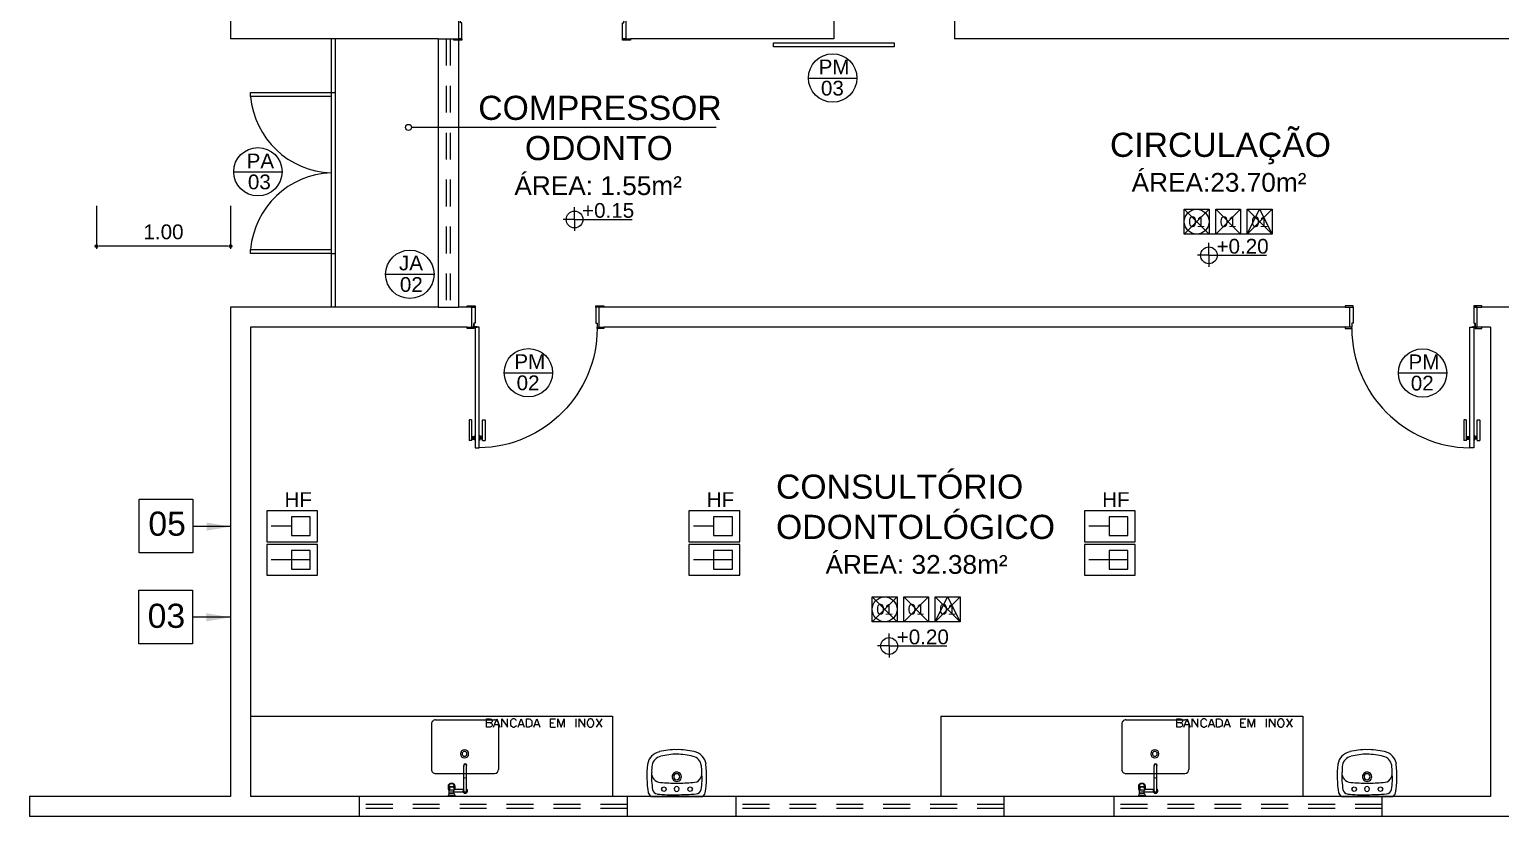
# Model space of a CAD drawing. Header units: millimetres. Extents: x 2125 to 3408, y 1171 to 1686.
# Drawn here: x 2894.75 to 2905.72, y 1466.03 to 1471.9 of the extents above; entities that cross this region are included whole.
import ezdxf
from ezdxf.enums import TextEntityAlignment as Align

# ---------------------------------------------------------------- set-up
doc = ezdxf.new("R2010")
doc.units = ezdxf.units.MM
doc.linetypes.add('CONTORNO_QUADRO_T', pattern=[0.35, 0.2, -0.15])
for name, color, linetype in [('APCOZ', 7, 'Continuous'), ('APCOZ-I', 251, 'Continuous'), ('at_Entity', 7, 'Continuous'), ('cotas', 7, 'Continuous'), ('ESQUADRIA', 3, 'Continuous'), ('ESQUADRIAS', 7, 'Continuous'), ('Esquadrias portas', 7, 'Continuous'), ('Esquadrias_Portas', 2, 'Continuous'), ('JANELA2', 1, 'Continuous'), ('LAYOUT', 7, 'Continuous'), ('Layout_Equipamentos', 7, 'Continuous'), ('PAREDE', 4, 'Continuous'), ('TEXTO01', 7, 'Continuous'), ('TEXTO02', 3, 'Continuous'), ('TEXTO03', 2, 'Continuous'), ('TEXTO_ESP_FORRO', 62, 'Continuous'), ('TEXTO_ESP_PAREDES', 10, 'Continuous'), ('TEXTO_ESP_PISO', 150, 'Continuous'), ('TOMADAS DENTISTA', 7, 'Continuous')]:
    doc.layers.add(name, color=color, linetype=linetype)
doc.styles.add('ARIAL', font='sanss___.ttf')
doc.styles.add('ROMANS', font='arial.ttf')
doc.styles.get("Standard").update_dxf_attribs({"font": 'arial.ttf'})
doc.styles.add('TEXTO1', font='swissko.ttf', dxfattribs={"width": 0.6, "height": 0.1})
doc.dimstyles.new('ESCALA75', dxfattribs={"dimtxt": 0.11, "dimasz": 0.02, "dimexe": 0.02, "dimexo": 0.04, "dimgap": 0.05, "dimtad": 1, "dimzin": 4, "dimdsep": 46, "dimtxsty": 'ROMANS', "dimblk1": 'PPC', "dimblk2": 'PPC', "dimsah": 1, "dimcen": 0.02, "dimclrd": 7, "dimclre": 7, "dimclrt": 3, "dimazin": 1, "dimtfac": 1, "dimtix": 1, "dimtmove": 0, "dimatfit": 3, "dimldrblk": 'PPC', "dimfxl": 0, "dimtolj": 1, "dimtzin": 12, "dimarcsym": 0})

# ---------------------------------------------------------------- blocks, each defined once
blk = doc.blocks.new('P90_02')
at = {"layer": 'ESQUADRIAS', "color": 3, "linetype": 'Continuous'}
for p, q in [((-0.02, 0.77), (-0.02, 0.921)), ((0, 0.921), (0, 0.77)), ((0.023, 0.88), (0.023, 0.92)), ((0.057, 0.88), (0.057, 0.92)), ((0.08, 0.921), (0.08, 0.77)), ((0.1, 0.77), (0.1, 0.921)), ((-0.003, 0.767), (-0.017, 0.767)), ((0.083, 0.767), (0.097, 0.767))]:
    blk.add_line(p, q, dxfattribs=at)
at = {"layer": 'ESQUADRIAS', "color": 3}
for p, q in [((0, 0.921), (-0.02, 0.921)), ((0, 0.91), (0.023, 0.91)), ((0, 0.9), (0.023, 0.9)), ((0, 0.89), (0.023, 0.89)), ((0.023, 0.92), (0.025, 0.92)), ((0.023, 0.88), (0.025, 0.88)), ((0.057, 0.92), (0.055, 0.92)), ((0.057, 0.88), (0.055, 0.88)), ((0.08, 0.91), (0.057, 0.91)), ((0.08, 0.9), (0.057, 0.9)), ((0.08, 0.89), (0.057, 0.89)), ((0.08, 0.921), (0.1, 0.921))]:
    blk.add_line(p, q, dxfattribs=at)
at = {"layer": 'ESQUADRIAS', "color": 2}
for p, q in [((0.025, 0.075), (0.025, 0.975)), ((0.025, 0.975), (0.055, 0.975)), ((0.055, 0.975), (0.055, 0.075)), ((0.055, 0.075), (0.025, 0.075))]:
    blk.add_line(p, q, dxfattribs=at)
at = {"layer": 'ESQUADRIAS'}
for p, q in [((0.016, 0.059), (0.016, 0.062)), ((0.032, 0.074), (0.029, 0.074))]:
    blk.add_line(p, q, dxfattribs=at)
at = {"layer": 'ESQUADRIAS', "color": 3}
for points in [[(0.015, 0.085), (-0.035, 0.085), (-0.035, 0.075), (0.015, 0.075)], [(0.985, 0.085), (0.935, 0.085), (0.935, 0.075), (0.985, 0.075)], [(0.025, -0.075), (0, -0.075), (-0.035, -0.075), (-0.035, -0.085), (0.025, -0.085)], [(0.985, -0.075), (0.925, -0.075), (0.925, -0.085), (0.985, -0.085)]]:
    blk.add_lwpolyline(points, close=True, dxfattribs=at)
at = {"layer": 'ESQUADRIAS', "color": 2}
for points in [[(0.025, 0.045), (0.015, 0.045), (0.015, 0.075), (0, 0.075), (0, -0.075), (0.025, -0.075)], [(0.925, 0.045), (0.935, 0.045), (0.935, 0.075), (0.95, 0.075), (0.95, -0.075), (0.925, -0.075)]]:
    blk.add_lwpolyline(points, close=True, dxfattribs=at)
at = {"layer": 'ESQUADRIAS', "color": 1}
for points in [[(0.016, 0.071, -0.236068), (0.015, 0.073), (0.015, 0.07), (0.015, 0.05), (0.016, 0.05)], [(0.02, 0.074, 0.236068), (0.017, 0.075), (0.02, 0.075), (0.04, 0.075), (0.04, 0.074)]]:
    blk.add_lwpolyline(points, format="xyb", close=True, dxfattribs=at)
at = {"layer": 'ESQUADRIAS'}
for points in [[(0.017, 0.063), (0.016, 0.062), (0.016, 0.062)], [(0.017, 0.058), (0.016, 0.059), (0.016, 0.059)], [(0.017, 0.06), (0.017, 0.06), (0.017, 0.058), (0.017, 0.058), (0.017, 0.063), (0.017, 0.063), (0.017, 0.06), (0.017, 0.06)], [(0.028, 0.073), (0.029, 0.074), (0.029, 0.074)], [(0.03, 0.073), (0.03, 0.073), (0.033, 0.073), (0.033, 0.073), (0.028, 0.073), (0.028, 0.073), (0.03, 0.073), (0.03, 0.073)], [(0.033, 0.073), (0.032, 0.074), (0.032, 0.074)]]:
    blk.add_lwpolyline(points, dxfattribs=at)
at = {"layer": 'ESQUADRIAS', "color": 1}
blk.add_circle((0.017, 0.073), 0.0025, dxfattribs=at)
at = {"layer": 'ESQUADRIAS'}
blk.add_arc((0.043, 0.083), 0.892, 0.1295, 89.2231, dxfattribs=at)
at = {"layer": 'ESQUADRIAS', "color": 3, "linetype": 'Continuous'}
for centre, start, end in [((-0.017, 0.77), 180, 260.5377), ((-0.003, 0.77), 260.5377, 360), ((0.083, 0.77), 180, 279.4623), ((0.097, 0.77), 279.4623, 0)]:
    blk.add_arc(centre, 0.003, start, end, dxfattribs=at)
blk = doc.blocks.new('new block1')
at = {"layer": 'ESQUADRIAS', "color": 2}
for p, q in [((-0.09, 1.36), (-0.09, 0.16)), ((-0.09, 1.36), (-0.06, 1.36)), ((-0.06, 0.16), (-0.06, 1.36)), ((-0.09, 0.16), (-0.06, 0.16))]:
    blk.add_line(p, q, dxfattribs=at)
at = {"layer": 'ESQUADRIAS', "color": 3, "linetype": 'Continuous'}
for p, q in [((-0.135, 1.16), (-0.135, 1.311)), ((-0.115, 1.311), (-0.115, 1.16)), ((-0.092, 1.27), (-0.092, 1.31)), ((-0.058, 1.27), (-0.058, 1.31)), ((-0.035, 1.311), (-0.035, 1.16)), ((-0.015, 1.16), (-0.015, 1.311)), ((-0.118, 1.157), (-0.132, 1.157)), ((-0.032, 1.157), (-0.018, 1.157))]:
    blk.add_line(p, q, dxfattribs=at)
at = {"layer": 'ESQUADRIAS', "color": 3}
for p, q in [((-0.115, 1.311), (-0.135, 1.311)), ((-0.115, 1.3), (-0.092, 1.3)), ((-0.115, 1.29), (-0.092, 1.29)), ((-0.115, 1.28), (-0.092, 1.28)), ((-0.092, 1.31), (-0.09, 1.31)), ((-0.092, 1.27), (-0.09, 1.27)), ((-0.058, 1.31), (-0.06, 1.31)), ((-0.058, 1.27), (-0.06, 1.27)), ((-0.035, 1.3), (-0.058, 1.3)), ((-0.035, 1.29), (-0.058, 1.29)), ((-0.035, 1.28), (-0.058, 1.28)), ((-0.035, 1.311), (-0.015, 1.311))]:
    blk.add_line(p, q, dxfattribs=at)
at = {"layer": 'ESQUADRIAS'}
for p, q in [((-0.066, 0.159), (-0.063, 0.159)), ((-0.052, 0.144), (-0.052, 0.147))]:
    blk.add_line(p, q, dxfattribs=at)
at = {"layer": 'ESQUADRIAS', "color": 3}
for points in [[(-1.32, 0.17), (-1.27, 0.17), (-1.27, 0.16), (-1.32, 0.16)], [(-0.05, 0.17), (0, 0.17), (0, 0.16), (-0.05, 0.16)], [(-1.32, 0.01), (-1.26, 0.01), (-1.26, 0), (-1.32, 0)], [(-0.06, 0.01), (-0.035, 0.01), (0, 0.01), (0, 0), (-0.06, 0)]]:
    blk.add_lwpolyline(points, close=True, dxfattribs=at)
at = {"layer": 'ESQUADRIAS', "color": 2}
for points in [[(-1.26, 0.13), (-1.27, 0.13), (-1.27, 0.16), (-1.285, 0.16), (-1.285, 0.01), (-1.26, 0.01)], [(-0.06, 0.13), (-0.05, 0.13), (-0.05, 0.16), (-0.035, 0.16), (-0.035, 0.01), (-0.06, 0.01)]]:
    blk.add_lwpolyline(points, close=True, dxfattribs=at)
at = {"layer": 'ESQUADRIAS', "color": 1}
for points in [[(-0.054, 0.159, -0.236068), (-0.052, 0.16), (-0.055, 0.16), (-0.075, 0.16), (-0.075, 0.159)], [(-0.051, 0.156, 0.236068), (-0.05, 0.158), (-0.05, 0.155), (-0.05, 0.135), (-0.051, 0.135)]]:
    blk.add_lwpolyline(points, format="xyb", close=True, dxfattribs=at)
at = {"layer": 'ESQUADRIAS'}
for points in [[(-0.067, 0.158), (-0.066, 0.159), (-0.066, 0.159)], [(-0.065, 0.158), (-0.065, 0.158), (-0.067, 0.158), (-0.067, 0.158), (-0.062, 0.158), (-0.062, 0.158), (-0.065, 0.158), (-0.065, 0.158)], [(-0.062, 0.158), (-0.063, 0.159), (-0.063, 0.159)], [(-0.052, 0.148), (-0.052, 0.147), (-0.051, 0.147)], [(-0.052, 0.145), (-0.052, 0.145), (-0.052, 0.143), (-0.052, 0.143), (-0.052, 0.148), (-0.052, 0.148), (-0.052, 0.145), (-0.052, 0.145)], [(-0.052, 0.143), (-0.052, 0.144), (-0.051, 0.144)]]:
    blk.add_lwpolyline(points, dxfattribs=at)
at = {"layer": 'ESQUADRIAS', "color": 1}
blk.add_circle((-0.052, 0.158), 0.0025, dxfattribs=at)
at = {"layer": 'ESQUADRIAS', "color": 3, "linetype": 'Continuous'}
for centre, start, end in [((-0.132, 1.16), 180, 260.5377), ((-0.118, 1.16), 260.5377, 360), ((-0.032, 1.16), 180, 279.4623), ((-0.018, 1.16), 279.4623, 0)]:
    blk.add_arc(centre, 0.003, start, end, dxfattribs=at)
at = {"layer": 'Esquadrias portas'}
blk.add_arc((-0.052, 0.142), 1.219, 91.7966, 178.6909, dxfattribs=at)
blk = doc.blocks.new('new block3')
at = {"layer": 'TEXTO01'}
h = blk.add_hatch(dxfattribs=at)
h.set_pattern_fill('ANGLE', color=256)
h.set_pattern_definition([(0, (-2256.878, -909.728), (0, 6.985), [5.08, -1.905]), (90, (-2256.878, -909.728), (-6.985, 4e-16), [5.08, -1.905])])
h.paths.add_polyline_path([(-0.056, 0.205), (-0.196, 0.205), (-0.196, 0.065), (-0.056, 0.065)])
for p, q in [((-0.196, 0.135), (-0.346, 0.135)), ((-0.056, -0.115), (-0.346, -0.115))]:
    blk.add_line(p, q, dxfattribs=at)
for points in [[(-0.38, 0.25), (-0.38, 0.02), (0, 0.02), (0, 0.25), (-0.38, 0.25)], [(-0.196, 0.205), (-0.196, 0.065), (-0.056, 0.065), (-0.056, 0.205), (-0.196, 0.205)], [(-0.38, 0), (-0.38, -0.23), (0, -0.23), (0, 0), (-0.38, 0)], [(-0.196, -0.045), (-0.196, -0.185), (-0.056, -0.185), (-0.056, -0.045), (-0.196, -0.045)]]:
    blk.add_lwpolyline(points, dxfattribs=at)
at = {"layer": 'TEXTO01', "ltscale": 0.0001, "insert": (-0.247, 0.389), "char_height": 0.11, "width": 0.33036, "attachment_point": 1, "style": 'TEXTO1'}
blk.add_mtext('{\\fSansSerif|b0|i0|c2|p2;\\W1;HF}', dxfattribs=at)
blk = doc.blocks.new('new block4')
at = {"layer": 'TEXTO01'}
h = blk.add_hatch(dxfattribs=at)
h.set_pattern_fill('ANGLE', color=256)
h.set_pattern_definition([(0, (-2260.456, -913.906), (0, 6.985), [5.08, -1.905]), (90, (-2260.456, -913.906), (-6.985, 4e-16), [5.08, -1.905])])
h.paths.add_polyline_path([(0, 0), (0, -0.062, 0.414214), (0.062, 0)])
h.paths.add_polyline_path([(0, 0), (0, 0.062, 0.414214), (-0.062, 0)])
for q in [(-0.086, 0), (0, 0.093), (0.429, 0), (0, -0.085)]:
    blk.add_line((0, 0), q, dxfattribs=at)
blk.add_circle((0, 0), 0.0624, dxfattribs=at)
blk = doc.blocks.new('new block12')
at = {"layer": 'at_Entity', "color": 0}
for p, q in [((-0.19, 0), (0, 0)), ((-0.114, 0.055), (-0.108, 0.066)), ((-0.108, 0.042), (-0.114, 0.055)), ((-0.108, 0.066), (-0.097, 0.072)), ((-0.097, 0.036), (-0.108, 0.042)), ((-0.097, 0.072), (-0.085, 0.066)), ((-0.085, 0.042), (-0.097, 0.036)), ((-0.085, 0.066), (-0.08, 0.055)), ((-0.08, 0.055), (-0.085, 0.042)), ((-0.063, 0), (0.125, 0)), ((0, 0), (0.193, 0)), ((0.083, 0.055), (0.087, 0.066)), ((0.087, 0.042), (0.083, 0.055)), ((0.087, 0.066), (0.099, 0.072)), ((0.099, 0.036), (0.087, 0.042)), ((0.099, 0.072), (0.11, 0.066)), ((0.11, 0.042), (0.099, 0.036)), ((0.11, 0.066), (0.116, 0.055)), ((0.116, 0.055), (0.11, 0.042))]:
    blk.add_line(p, q, dxfattribs=at)
for centre, radius, start, end in [((-0.104, 0.219), 0.117, 102.514, 169.9443), ((-0.012, -0.125), 0.474, 88.698, 104.4219), ((0.01, -0.125), 0.474, 75.6368, 91.3415), ((0.108, 0.225), 0.111, 7.7196, 79.5925), ((0.53, 0.153), 0.754, 173.4134, 189.6929), ((0.123, 0.188), 0.311, 171.3221, 181.8265), ((-0.102, 0.216), 0.0847, 102.9461, 167.2809), ((0.014, -0.261), 0.577, 91.3524, 103.5038), ((-0.013, -0.257), 0.572, 76.4579, 88.6966), ((0.105, 0.222), 0.0784, 8.4194, 78.3837), ((-0.133, 0.188), 0.319, 357.9946, 8.1696), ((-0.531, 0.154), 0.753, 350.2791, 6.5765), ((0.425, 0.149), 0.614, 177.3231, 189.2415), ((-0.117, 0.174), 0.0716, 176.6025, 219.5997), ((-0.121, 0.171), 0.0667, 220.3438, 269.4487), ((-0.001, 0.147), 0.0349, 150.0032, 209.9968), ((-0.001, 0.147), 0.0349, 90, 149.9929), ((-0.001, 0.147), 0.0349, 209.9968, 269.9993), ((-0.001, 0.147), 0.0222, 90, 180), ((-0.001, 0.147), 0.0222, 180, 270), ((-0.001, 0.147), 0.0349, 29.9968, 89.9993), ((-0.001, 0.147), 0.0222, 360, 90), ((-0.001, 0.147), 0.0222, 270.0097, 360), ((-0.001, 0.147), 0.0349, 270, 329.9929), ((-0.001, 0.147), 0.0349, 330.0032, 29.9968), ((0.123, 0.168), 0.0631, 266.7732, 320.7547), ((0.108, 0.173), 0.0781, 324.6525, 2.8394), ((-0.262, 0.132), 0.45, 349.782, 5.7972), ((-0.165, 0.045), 0.0522, 200.5417, 238.93), ((-0.143, 0.057), 0.0385, 188.7558, 265.6127), ((-0.007, 1.728), 1.716, 265.3753, 270.2103), ((0.002, 1.574), 1.475, 265.1896, 269.9391), ((-0.001, 0.056), 0.018, 150.0128, 209.9872), ((-0.001, 0.056), 0.018, 90, 150.0398), ((-0.001, 0.056), 0.018, 210.0191, 270.0367), ((-0.001, 1.452), 1.353, 270.0208, 275.0951), ((-0.001, 0.056), 0.018, 30.0191, 90.0367), ((-0.001, 0.056), 0.018, 270, 330.0398), ((-0.001, 1.892), 1.879, 270, 274.4144), ((-0.001, 0.056), 0.018, 330.0128, 29.9872), ((0.141, 0.059), 0.0402, 273.114, 350.3928), ((0.174, 0.034), 0.0386, 297.8673, 348.5693)]:
    blk.add_arc(centre, radius, start, end, dxfattribs=at)
blk = doc.blocks.new('new block14')
at = {"layer": 'APCOZ'}
for p, q in [((-1.109, 0.055), (-1.109, 0.226)), ((-1.089, 0.055), (-1.089, 0.226)), ((-1.218, 0.022), (-1.229, 0)), ((-1.226, 0.08), (-1.226, 0.058)), ((-1.218, 0.022), (-1.218, 0.046)), ((-1.183, 0.022), (-1.183, 0.031)), ((-1.113, 0.031), (-1.183, 0.031)), ((-1.183, 0.022), (-1.172, 0)), ((-1.113, 0.051), (-1.178, 0.051)), ((-1.176, 0.08), (-1.176, 0.058))]:
    blk.add_line(p, q, dxfattribs=at)
at = {"layer": 'APCOZ', "linetype": 'Continuous'}
for points in [[(-1.176, 0.08, 0), (-1.176, 0.083, 0), (-1.178, 0.086, 0), (-1.18, 0.089, 0), (-1.182, 0.092, 0), (-1.186, 0.094, 0), (-1.19, 0.096, 0), (-1.194, 0.097, 0), (-1.198, 0.097, 0), (-1.203, 0.097, 0), (-1.207, 0.097, 0), (-1.212, 0.096, 0), (-1.216, 0.094, 0), (-1.219, 0.092, 0), (-1.222, 0.089, 0), (-1.224, 0.086, 0), (-1.225, 0.083, 0), (-1.226, 0.08, 0)], [(-1.226, 0.058, 0), (-1.225, 0.055, 0), (-1.224, 0.053, 0), (-1.223, 0.05, 0), (-1.221, 0.048, 0), (-1.218, 0.046, 0)], [(-1.178, 0.051, 0), (-1.177, 0.052, 0), (-1.177, 0.054, 0), (-1.176, 0.055, 0), (-1.176, 0.057, 0), (-1.176, 0.058, 0)]]:
    blk.add_polyline3d(points, dxfattribs=at)
at = {"layer": 'APCOZ'}
for centre, radius, start, end in [((-1.099, 0.231), 0.0112, 333.7208, 206.2792), ((-1.099, 0.041), 0.0173, 125.4187, 144.5813), ((-1.099, 0.041), 0.0173, 215.4187, 324.5813), ((-1.099, 0.041), 0.0173, 35.4187, 54.5813), ((-1.099, 0.041), 0.0173, 324.5813, 35.4187)]:
    blk.add_arc(centre, radius, start, end, dxfattribs=at)
at = {"layer": 'APCOZ-I'}
for p, q in [((-1.109, 0.226), (-1.109, 0.231)), ((-1.089, 0.226), (-1.089, 0.231)), ((-1.218, 0.022), (-1.183, 0.022)), ((-1.216, 0.066), (-1.216, 0.045)), ((-1.185, 0.066), (-1.185, 0.045)), ((-1.183, 0.031), (-1.183, 0.046)), ((-1.109, 0.037), (-1.109, 0.055)), ((-1.089, 0.037), (-1.089, 0.055))]:
    blk.add_line(p, q, dxfattribs=at)
at = {"layer": 'APCOZ-I', "linetype": 'Continuous'}
for points in [[(-1.226, 0.08, 0), (-1.225, 0.077, 0), (-1.224, 0.074, 0), (-1.223, 0.071, 0), (-1.22, 0.069, 0), (-1.217, 0.067, 0)], [(-1.22, 0.083, 0), (-1.22, 0.081, 0), (-1.219, 0.079, 0), (-1.217, 0.077, 0), (-1.214, 0.076, 0), (-1.211, 0.074, 0), (-1.207, 0.073, 0), (-1.204, 0.073, 0), (-1.2, 0.073, 0), (-1.196, 0.073, 0), (-1.192, 0.074, 0), (-1.189, 0.075, 0), (-1.186, 0.076, 0), (-1.184, 0.078, 0), (-1.182, 0.08, 0), (-1.181, 0.082, 0), (-1.181, 0.084, 0), (-1.182, 0.087, 0), (-1.184, 0.089, 0), (-1.186, 0.09, 0), (-1.189, 0.092, 0), (-1.192, 0.093, 0), (-1.196, 0.094, 0), (-1.2, 0.094, 0), (-1.204, 0.094, 0), (-1.207, 0.093, 0), (-1.211, 0.092, 0), (-1.214, 0.091, 0), (-1.217, 0.089, 0), (-1.219, 0.088, 0), (-1.22, 0.086, 0), (-1.22, 0.083, 0)], [(-1.218, 0.046, 0), (-1.218, 0.045, 0), (-1.218, 0.045, 0), (-1.218, 0.045, 0), (-1.217, 0.045, 0), (-1.217, 0.045, 0)], [(-1.184, 0.067, 0), (-1.181, 0.069, 0), (-1.179, 0.071, 0), (-1.177, 0.074, 0), (-1.176, 0.077, 0), (-1.176, 0.08, 0)], [(-1.184, 0.045, 0), (-1.184, 0.045, 0), (-1.184, 0.045, 0), (-1.184, 0.045, 0), (-1.183, 0.045, 0), (-1.183, 0.046, 0)], [(-1.183, 0.046, 0), (-1.182, 0.047, 0), (-1.181, 0.048, 0), (-1.18, 0.049, 0), (-1.179, 0.05, 0), (-1.178, 0.051, 0)]]:
    blk.add_polyline3d(points, dxfattribs=at)
at = {"layer": 'APCOZ-I'}
for centre, radius, start, end in [((-1.099, 0.231), 0.01, 0, 180), ((-1.102, 0.162), 0.0233, 244.5555, 295.4445), ((-1.201, -0.275), 0.279, 84.3752, 95.6248), ((-1.201, -0.049), 0.0816, 77.5382, 102.4618), ((-1.216, 0.068), 0.002, 237.8441, 296.0251), ((-1.216, 0.047), 0.002, 238.4325, 285.6861), ((-1.201, -0.008), 0.0549, 74.3139, 105.6861), ((-1.201, 0.036), 0.0335, 63.9749, 116.0251), ((-1.185, 0.068), 0.002, 243.9749, 302.1559), ((-1.185, 0.047), 0.002, 254.314, 301.5675), ((-1.099, 0.041), 0.0173, 144.5813, 215.4187), ((-1.099, 0.041), 0.0126, 142.2518, 37.7482), ((-1.099, 0.058), 0.0233, 244.5555, 295.4445)]:
    blk.add_arc(centre, radius, start, end, dxfattribs=at)
at = {"layer": 'at_Entity', "color": 0}
for p, q in [((-2.7, 0.599), (0, 0.599)), ((-2.7, 0.599), (-2.7, 0)), ((-1.32, 0.571), (-0.88, 0.571)), ((-0.94, 0.516), (-0.94, 0.58)), ((-0.94, 0.58), (-0.914, 0.58)), ((-0.914, 0.55), (-0.94, 0.55)), ((-0.914, 0.58), (-0.904, 0.576)), ((-0.904, 0.552), (-0.914, 0.55)), ((-0.914, 0.55), (-0.904, 0.546)), ((-0.904, 0.576), (-0.901, 0.573)), ((-0.901, 0.554), (-0.904, 0.552)), ((-0.901, 0.573), (-0.899, 0.567)), ((-0.899, 0.561), (-0.901, 0.554)), ((-0.899, 0.567), (-0.899, 0.561)), ((-0.887, 0.516), (-0.863, 0.58)), ((-0.863, 0.58), (-0.84, 0.516)), ((-0.825, 0.516), (-0.825, 0.58)), ((-0.825, 0.58), (-0.783, 0.516)), ((-0.783, 0.516), (-0.783, 0.58)), ((-0.76, 0.565), (-0.762, 0.554)), ((-0.762, 0.554), (-0.762, 0.54)), ((-0.755, 0.569), (-0.76, 0.565)), ((-0.749, 0.576), (-0.755, 0.569)), ((-0.745, 0.58), (-0.749, 0.576)), ((-0.732, 0.58), (-0.745, 0.58)), ((-0.726, 0.576), (-0.732, 0.58)), ((-0.719, 0.569), (-0.726, 0.576)), ((-0.717, 0.565), (-0.719, 0.569)), ((-0.705, 0.516), (-0.681, 0.58)), ((-0.681, 0.58), (-0.658, 0.516)), ((-0.643, 0.516), (-0.643, 0.58)), ((-0.643, 0.58), (-0.622, 0.58)), ((-0.622, 0.58), (-0.614, 0.576)), ((-0.614, 0.576), (-0.607, 0.569)), ((-0.607, 0.569), (-0.603, 0.565)), ((-0.603, 0.565), (-0.601, 0.554)), ((-0.601, 0.554), (-0.601, 0.54)), ((-0.588, 0.516), (-0.565, 0.58)), ((-0.565, 0.58), (-0.542, 0.516)), ((-0.463, 0.516), (-0.463, 0.58)), ((-0.463, 0.58), (-0.425, 0.58)), ((-0.463, 0.55), (-0.44, 0.55)), ((-0.408, 0.516), (-0.408, 0.58)), ((-0.408, 0.58), (-0.383, 0.516)), ((-0.383, 0.516), (-0.36, 0.58)), ((-0.36, 0.58), (-0.36, 0.516)), ((-0.273, 0.58), (-0.273, 0.516)), ((-0.25, 0.516), (-0.25, 0.58)), ((-0.25, 0.58), (-0.207, 0.516)), ((-0.207, 0.516), (-0.207, 0.58)), ((-0.184, 0.565), (-0.188, 0.554)), ((-0.188, 0.554), (-0.188, 0.54)), ((-0.182, 0.569), (-0.184, 0.565)), ((-0.176, 0.576), (-0.182, 0.569)), ((-0.169, 0.58), (-0.176, 0.576)), ((-0.159, 0.58), (-0.169, 0.58)), ((-0.152, 0.576), (-0.159, 0.58)), ((-0.146, 0.569), (-0.152, 0.576)), ((-0.144, 0.565), (-0.146, 0.569)), ((-0.14, 0.554), (-0.144, 0.565)), ((-0.14, 0.54), (-0.14, 0.554)), ((-0.123, 0.58), (-0.08, 0.516)), ((-0.08, 0.58), (-0.123, 0.516)), ((0, 0.599), (0, 0)), ((-1.35, 0.542), (-1.35, 0.201)), ((-0.914, 0.516), (-0.94, 0.516)), ((-0.904, 0.521), (-0.914, 0.516)), ((-0.904, 0.546), (-0.901, 0.544)), ((-0.901, 0.523), (-0.904, 0.521)), ((-0.901, 0.544), (-0.899, 0.537)), ((-0.899, 0.529), (-0.901, 0.523)), ((-0.899, 0.537), (-0.899, 0.529)), ((-0.878, 0.537), (-0.849, 0.537)), ((-0.851, 0.542), (-0.851, 0.201)), ((-0.762, 0.54), (-0.76, 0.531)), ((-0.76, 0.531), (-0.755, 0.525)), ((-0.755, 0.525), (-0.749, 0.521)), ((-0.749, 0.521), (-0.745, 0.516)), ((-0.745, 0.516), (-0.732, 0.516)), ((-0.732, 0.516), (-0.726, 0.521)), ((-0.726, 0.521), (-0.719, 0.525)), ((-0.719, 0.525), (-0.717, 0.531)), ((-0.696, 0.537), (-0.667, 0.537)), ((-0.622, 0.516), (-0.643, 0.516)), ((-0.614, 0.521), (-0.622, 0.516)), ((-0.607, 0.525), (-0.614, 0.521)), ((-0.603, 0.531), (-0.607, 0.525)), ((-0.601, 0.54), (-0.603, 0.531)), ((-0.58, 0.537), (-0.55, 0.537)), ((-0.463, 0.516), (-0.425, 0.516)), ((-0.188, 0.54), (-0.184, 0.531)), ((-0.184, 0.531), (-0.182, 0.525)), ((-0.182, 0.525), (-0.176, 0.521)), ((-0.176, 0.521), (-0.169, 0.516)), ((-0.169, 0.516), (-0.159, 0.516)), ((-0.159, 0.516), (-0.152, 0.521)), ((-0.152, 0.521), (-0.146, 0.525)), ((-0.146, 0.525), (-0.144, 0.531)), ((-0.144, 0.531), (-0.14, 0.54)), ((-1.32, 0.171), (-1.112, 0.171)), ((-1.092, 0.171), (-0.88, 0.171))]:
    blk.add_line(p, q, dxfattribs=at)
for centre, radius, start, end in [((-1.321, 0.542), 0.0289, 88.5159, 181.4841), ((-0.88, 0.542), 0.0289, 358.5174, 91.4826), ((-1.104, 0.318), 0.0307, 90, 180), ((-1.104, 0.318), 0.018, 90, 180), ((-1.104, 0.318), 0.0307, 360, 90), ((-1.104, 0.318), 0.018, 360, 90), ((-1.104, 0.318), 0.0307, 180, 270), ((-1.104, 0.318), 0.018, 180, 270), ((-1.104, 0.318), 0.018, 270, 0), ((-1.104, 0.318), 0.0307, 270, 0), ((-1.321, 0.2), 0.0289, 178.5159, 271.4841), ((-0.881, 0.202), 0.0307, 270, 0)]:
    blk.add_arc(centre, radius, start, end, dxfattribs=at)
at = {"layer": 'Layout_Equipamentos'}
blk.add_line((-1.32, 0.171), (-0.88, 0.171), dxfattribs=at)
blk = doc.blocks.new('Esp_Pis_Par_For_Esc100')
at = {"layer": 'DEFPOINTS'}
for p, q in [((0, 0.37), (0.37, 0)), ((0.37, 0.37), (0, 0)), ((0.47, 0.37), (0.84, 0)), ((0.84, 0.37), (0.47, 0)), ((0.94, 0.37), (1.31, 0)), ((1.31, 0.37), (0.94, 0)), ((0.47, 0), (0.37, 0)), ((0.94, 0), (0.84, 0))]:
    blk.add_line(p, q, dxfattribs=at)
for points in [[(0.37, 0.37), (0.37, 0), (0, 0), (0, 0.37)], [(1.31, 0.37), (1.31, 0), (0.94, 0), (0.94, 0.37)]]:
    blk.add_lwpolyline(points, close=True, dxfattribs=at)
at = {"layer": 'TEXTO_ESP_FORRO'}
blk.add_lwpolyline([(0.94, 0), (1.125, 0.37), (1.31, 0)], close=True, dxfattribs=at)
at = {"layer": 'TEXTO_ESP_PAREDES'}
blk.add_lwpolyline([(0.84, 0.37), (0.84, 0), (0.47, 0), (0.47, 0.37)], close=True, dxfattribs=at)
at = {"layer": 'TEXTO_ESP_PISO'}
blk.add_circle((0.185, 0.185), 0.185, dxfattribs=at)
at = {"layer": 'TEXTO_ESP_FORRO', "color": 3, "linetype": 'ByBlock', "style": 'ARIAL', "text_generation_flag": 6}
blk.add_attdef('FOR', text='', height=0.16, rotation=180, dxfattribs=at).set_placement((1.125, 0.185), align=Align.MIDDLE_CENTER)
at = {"layer": 'TEXTO_ESP_PAREDES', "color": 3, "linetype": 'ByBlock', "ltscale": 0.0001, "style": 'ARIAL', "text_generation_flag": 6}
blk.add_attdef('PAR', text='', height=0.16, rotation=180, dxfattribs=at).set_placement((0.655, 0.185), align=Align.MIDDLE_CENTER)
at = {"layer": 'TEXTO_ESP_PISO', "color": 3, "linetype": 'ByBlock', "style": 'ARIAL', "text_generation_flag": 6}
blk.add_attdef('PIS', text='', height=0.16, rotation=180, dxfattribs=at).set_placement((0.185, 0.185), align=Align.MIDDLE_CENTER)
blk = doc.blocks.new('PPC')
at = {"color": 2}
blk.add_circle((0, 0), 0.5, dxfattribs=at)
blk = doc.blocks.new('*D1106')
at = {"layer": 'cotas', "color": 7, "lineweight": -2, "transparency": 16777216}
for p, q in [((2895.247, 1470.585), (2895.247, 1470.265)), ((2896.247, 1470.585), (2896.247, 1470.265)), ((2896.227, 1470.285), (2895.267, 1470.285))]:
    blk.add_line(p, q, dxfattribs=at)
at = {"layer": 'DEFPOINTS', "color": 0, "transparency": 16777216}
for p in [(2895.247, 1471.831), (2896.247, 1471.831), (2895.247, 1470.285)]:
    blk.add_point(p, dxfattribs=at)
at = {"layer": 'cotas', "color": 7, "lineweight": -2, "transparency": 16777216, "xscale": 0.02, "yscale": 0.02, "zscale": 0.02, "rotation": 180}
blk.add_blockref('PPC', (2895.247, 1470.285), dxfattribs=at)
at = {"layer": 'cotas', "color": 7, "lineweight": -2, "transparency": 16777216, "xscale": 0.02, "yscale": 0.02, "zscale": 0.02}
blk.add_blockref('PPC', (2896.247, 1470.285), dxfattribs=at)
at = {"layer": 'cotas', "color": 3, "transparency": 16777216, "insert": (2895.747, 1470.391), "char_height": 0.11, "attachment_point": 5, "style": 'ROMANS'}
blk.add_mtext('\\A1;1.00', dxfattribs=at)

msp = doc.modelspace()

# ---------------------------------------------------------------- hatches: boundary and pattern name
at = {"layer": 'TEXTO01'}
h = msp.add_hatch(dxfattribs=at)
h.set_pattern_fill('ANGLE', color=256)
h.set_pattern_definition([(0, (612.4174, 588.565), (0, 6.985), [5.08, -1.905]), (90, (612.4174, 588.565), (-6.985, 4e-16), [5.08, -1.905])])
h.paths.add_polyline_path([(2897.5976, 1471.1706, 1), (2897.552, 1471.1706, 1)])

# ---------------------------------------------------------------- linework, layer by layer
for p, q in [((2896.9967, 1471.8312), (2896.9967, 1469.8312)), ((2897.0267, 1471.8312), (2897.0267, 1469.8312)), ((2895.9649, 1468.1972), (2896.2467, 1468.1972)), ((2895.9626, 1467.5203), (2896.2445, 1467.5203))]:
    msp.add_line(p, q)
for points in [[(2895.5649, 1467.9972), (2895.5649, 1468.3972), (2895.9649, 1468.3972), (2895.9649, 1467.9972)], [(2895.5626, 1467.3203), (2895.5626, 1467.7203), (2895.9626, 1467.7203), (2895.9626, 1467.3203)]]:
    msp.add_lwpolyline(points, close=True)
at = {"layer": 'ESQUADRIA', "linetype": 'CONTORNO_QUADRO_T'}
for p, q in [((2897.8567, 1471.8312), (2897.8567, 1469.8312)), ((2897.8867, 1471.8312), (2897.8867, 1469.8312)), ((2899.2067, 1466.1212), (2897.2067, 1466.1212)), ((2899.2067, 1466.0912), (2897.2067, 1466.0912)), ((2902.0167, 1466.1212), (2900.0167, 1466.1212)), ((2902.0167, 1466.0912), (2900.0167, 1466.0912)), ((2904.8367, 1466.1212), (2902.8367, 1466.1212)), ((2904.8367, 1466.0912), (2902.8367, 1466.0912))]:
    msp.add_line(p, q, dxfattribs=at)
at = {"layer": 'Esquadrias portas'}
for centre, start, end in [((2897.0194, 1471.4559), 185.01546, 267.92214), ((2897.0194, 1470.2066), 92.07786, 174.98454)]:
    msp.add_arc(centre, 0.6251, start, end, dxfattribs=at)
at = {"layer": 'Esquadrias_Portas'}
for p, q in [((2896.9967, 1471.4312), (2897.0267, 1471.4312)), ((2896.9967, 1470.2312), (2897.0267, 1470.2312))]:
    msp.add_line(p, q, dxfattribs=at)
for points in [[(2901.1967, 1471.8012), (2901.1967, 1471.7712), (2900.2967, 1471.7712), (2900.2967, 1471.8012), (2901.1967, 1471.8012)], [(2896.9967, 1471.4012), (2896.3967, 1471.4012), (2896.3967, 1471.4312), (2896.9967, 1471.4312), (2896.9967, 1471.4012)], [(2896.9967, 1470.2312), (2896.3967, 1470.2312), (2896.3967, 1470.2612), (2896.9967, 1470.2612), (2896.9967, 1470.2312)]]:
    msp.add_lwpolyline(points, dxfattribs=at)
at = {"layer": 'JANELA2'}
for p, q in [((2897.7967, 1471.8312), (2897.9467, 1471.8312)), ((2897.7967, 1469.8312), (2897.9467, 1469.8312)), ((2897.2067, 1466.1812), (2897.2067, 1466.0312)), ((2899.2067, 1466.1812), (2899.2067, 1466.0312)), ((2900.0167, 1466.1812), (2900.0167, 1466.0312)), ((2902.0167, 1466.1812), (2902.0167, 1466.0312)), ((2902.8367, 1466.1812), (2902.8367, 1466.0312)), ((2904.8367, 1466.1812), (2904.8367, 1466.0312))]:
    msp.add_line(p, q, dxfattribs=at)
at = {"layer": 'LAYOUT'}
for points in [[(2896.069, 1468.2239), (2896.249, 1468.1939), (2896.069, 1468.1639)], [(2896.0667, 1467.5471), (2896.2467, 1467.5171), (2896.0667, 1467.4871)]]:
    msp.add_solid(points, dxfattribs=at)
at = {"layer": 'PAREDE'}
for p, q in [((2896.2467, 1481.4312), (2896.2467, 1471.8312)), ((2901.6467, 1473.1812), (2901.6467, 1471.8312)), ((2900.7467, 1471.9812), (2900.7467, 1471.8312)), ((2896.2467, 1469.8312), (2896.2467, 1466.1812)), ((2896.3967, 1469.6812), (2896.3967, 1466.1812))]:
    msp.add_line(p, q, dxfattribs=at)
at = {"layer": 'PAREDE', "linetype": 'Continuous'}
for p, q in [((2897.7967, 1471.8312), (2896.2467, 1471.8312)), ((2897.7967, 1471.8312), (2897.7967, 1469.8312)), ((2897.9717, 1471.8312), (2897.9467, 1471.8312)), ((2897.9467, 1471.8312), (2897.9467, 1469.8312)), ((2900.7467, 1471.8312), (2899.2317, 1471.8312)), ((2906.5617, 1471.8312), (2901.6467, 1471.8312)), ((2897.7967, 1469.8312), (2896.2467, 1469.8312)), ((2898.0117, 1469.8312), (2897.9467, 1469.8312)), ((2904.5617, 1469.8312), (2899.0317, 1469.8312)), ((2905.8617, 1469.8312), (2905.5817, 1469.8312)), ((2898.0117, 1469.6812), (2896.3967, 1469.6812)), ((2904.5617, 1469.6812), (2899.0317, 1469.6812)), ((2905.6467, 1469.6812), (2905.5817, 1469.6812)), ((2905.6467, 1469.6812), (2905.6467, 1466.1812)), ((2896.2467, 1466.1812), (2894.7467, 1466.1812)), ((2894.7467, 1466.1812), (2894.7467, 1466.0312)), ((2905.6467, 1466.1812), (2896.3967, 1466.1812)), ((2909.9467, 1466.0312), (2894.7467, 1466.0312))]:
    msp.add_line(p, q, dxfattribs=at)
at = {"layer": 'TEXTO01'}
for p, q in [((2900.5587, 1471.5389), (2900.9194, 1471.5389)), ((2899.8691, 1471.1706), (2897.5976, 1471.1706)), ((2896.2709, 1470.84), (2896.6317, 1470.84)), ((2897.4042, 1470.0752), (2897.765, 1470.0752)), ((2898.2886, 1469.3413), (2898.6494, 1469.3413)), ((2904.9592, 1469.3392), (2905.32, 1469.3392))]:
    msp.add_line(p, q, dxfattribs=at)
for centre, radius in [((2900.739, 1471.5389), 0.1804), ((2897.5748, 1471.1706), 0.0228), ((2896.4513, 1470.84), 0.1804), ((2897.5846, 1470.0752), 0.1804), ((2898.469, 1469.3413), 0.1804), ((2905.1396, 1469.3392), 0.1804)]:
    msp.add_circle(centre, radius, dxfattribs=at)

# ---------------------------------------------------------------- block references
at = {"layer": 'ESQUADRIAS', "xscale": -1, "rotation": 180}
msp.add_blockref('P90_02', (2898.0467, 1469.7562), dxfattribs=at)
at = {"layer": 'ESQUADRIAS', "rotation": 180}
msp.add_blockref('P90_02', (2905.5467, 1469.7562), dxfattribs=at)
at = {"layer": 'JANELA2'}
msp.add_blockref('new block1', (2899.2317, 1471.8212), dxfattribs=at)
at = {"layer": 'Layout_Equipamentos'}
for name, p in [('new block14', (2899.0968, 1466.1812)), ('new block14', (2904.2467, 1466.1812)), ('new block12', (2899.5767, 1466.1812)), ('new block12', (2904.7267, 1466.1812))]:
    msp.add_blockref(name, p, dxfattribs=at)
at = {"layer": 'TEXTO01'}
for p in [(2898.8137, 1470.4837), (2903.5462, 1470.2166), (2901.1607, 1467.3032)]:
    msp.add_blockref('new block4', p, dxfattribs=at)
at = {"layer": 'TEXTO02', "xscale": 0.5, "yscale": 0.5, "zscale": 0.5}
for p in [(2903.362, 1470.375), (2901.034, 1467.4843)]:
    msp.add_blockref('Esp_Pis_Par_For_Esc100', p, dxfattribs=at).add_auto_attribs({'PIS': '01', 'PAR': '01', 'FOR': '01'})
at = {"layer": 'TOMADAS DENTISTA'}
for p in [(2896.8967, 1468.0612), (2900.0467, 1468.0612), (2902.9967, 1468.0612)]:
    msp.add_blockref('new block3', p, dxfattribs=at)

# ---------------------------------------------------------------- texts
at = {"layer": 'cotas', "ltscale": 0.0001, "char_height": 0.11, "width": 0.503613, "attachment_point": 1, "style": 'TEXTO1'}
for s, insert in [('\\pi0.06779;{\\fSansSerif|b0|i0|c2|p2;\\W1;+0.15}', (2898.8018, 1470.6065)), ('\\pi0.06832;{\\fSansSerif|b0|i0|c2|p2;\\W1;+0.20}', (2903.5343, 1470.3394)), ('\\pi0.06832;{\\fSansSerif|b0|i0|c2|p2;\\W1;+0.20}', (2901.1487, 1467.426))]:
    msp.add_mtext(s, dxfattribs=dict(at, insert=insert))
at = {"layer": 'TEXTO01', "ltscale": 0.0001, "char_height": 0.11, "width": 0.330365, "attachment_point": 1, "style": 'TEXTO1'}
for s, insert in [('{\\fSansSerif|b0|i0|c2|p2;\\W1;PM}', (2900.6343, 1471.6768)), ('{\\fSansSerif|b0|i0|c2|p2;\\W1;03}', (2900.6514, 1471.5183)), ('{\\fSansSerif|b0|i0|c2|p2;\\W1;PA}', (2896.367, 1470.9756)), ('{\\fSansSerif|b0|i0|c2|p2;\\W1;03}', (2896.3766, 1470.8191)), ('{\\fSansSerif|b0|i0|c2|p2;\\W1;JA}', (2897.5035, 1470.2147)), ('{\\fSansSerif|b0|i0|c2|p2;\\W1;02}', (2897.5103, 1470.0541)), ('{\\fSansSerif|b0|i0|c2|p2;\\W1;PM}', (2898.3642, 1469.4793)), ('{\\fSansSerif|b0|i0|c2|p2;\\W1;PM}', (2905.0349, 1469.4771)), ('{\\fSansSerif|b0|i0|c2|p2;\\W1;02}', (2898.3813, 1469.3208)), ('{\\fSansSerif|b0|i0|c2|p2;\\W1;02}', (2905.052, 1469.3187))]:
    msp.add_mtext(s, dxfattribs=dict(at, insert=insert))
at = {"layer": 'TEXTO02', "ltscale": 0.0001, "char_height": 0.18, "attachment_point": 1}
for s, insert in [('05', (2895.634, 1468.3054)), ('03', (2895.6289, 1467.6185))]:
    msp.add_mtext(s, dxfattribs=dict(at, insert=insert))
at = {"layer": 'TEXTO03', "ltscale": 0.0001, "char_height": 0.12, "attachment_point": 1, "style": 'TEXTO1'}
for s, insert, width in [('\\pi0.91591;{\\fSansSerif|b0|i0|c2|p2;\\H1.5x;\\W1;\\C2;COMPRESSOR \\P\\pi1.2637;ODONTO\\P\\pi1.1854;\\H0.7778x;\\C3;ÁREA: 1.55m²}', (2897.1792, 1471.4066), 3.592802), ('\\pi-0.0659;{\\fSansSerif|b0|i0|c2|p2;\\H1.5x;\\W1;\\C2;CIRCULAÇÃO\\P\\pi0.095437;\\H0.77777x;\\C3;ÁREA:23.70m²}', (2902.8737, 1471.1308), 1.466226), ('{\\fSansSerif|b0|i0|c2|p2;\\H1.5x;\\W1;\\C2;CONSULTÓRIO\\PODONTOLÓGICO\\P\\pi0.36929;\\H0.77777x;\\C3;ÁREA: 32.38m²}', (2900.3165, 1468.5816), 2.067309)]:
    msp.add_mtext(s, dxfattribs=dict(at, insert=insert, width=width))

# ---------------------------------------------------------------- dimensions: what is measured, and where the dimension line sits
at = {"layer": 'cotas'}
dim = msp.add_linear_dim(base=(2895.2467, 1470.2847), p1=(2896.2467, 1471.8312), p2=(2895.2467, 1471.8312), dimstyle='ESCALA75', dxfattribs=at)
dim.commit()
dim.dimension.update_dxf_attribs({"geometry": '*D1106', "text_midpoint": (2895.7467, 1470.3908)})

doc.saveas('drawing.dxf')
